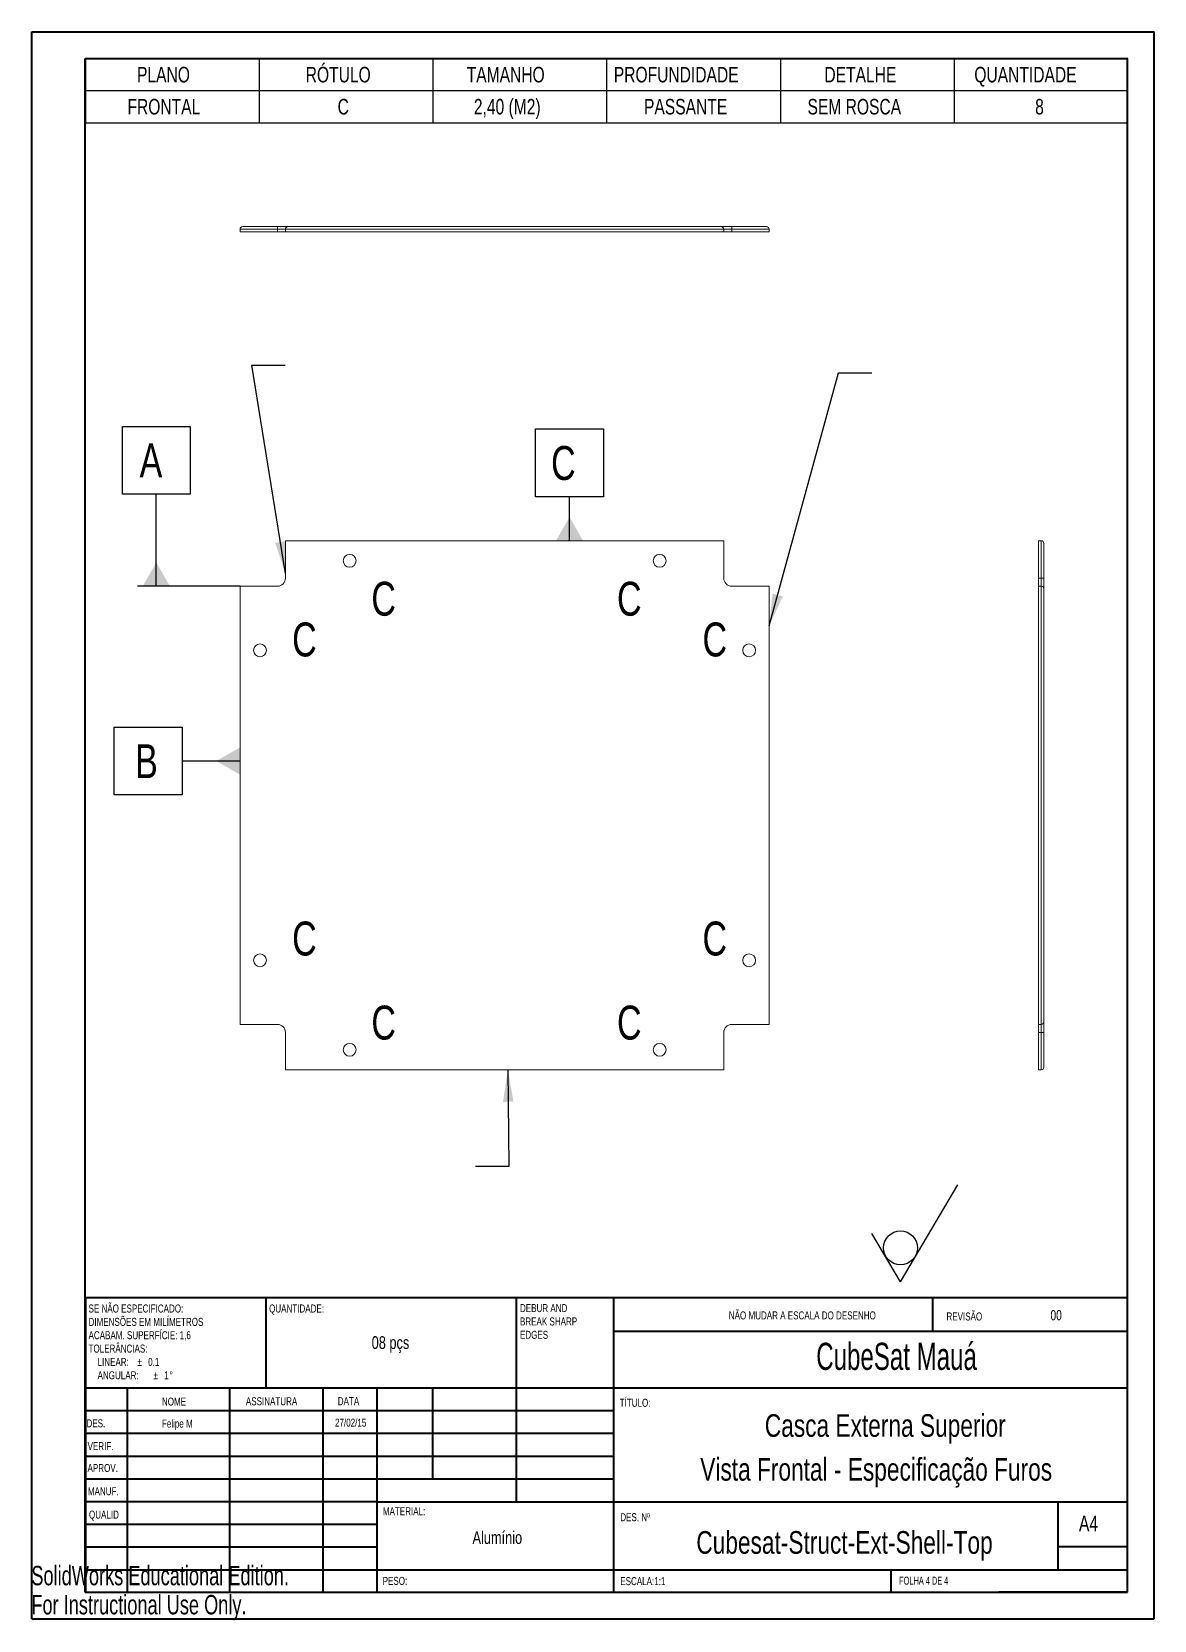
# Paper-space layout 'Folha04' of a CAD drawing. Header units: millimetres. Extents: x 0 to 210, y 0 to 297.
import ezdxf

# ---------------------------------------------------------------- set-up
doc = ezdxf.new("R2010")
doc.units = ezdxf.units.MM
doc.layers.add('FORMAT', color=7, linetype='Continuous')
doc.styles.add('SLDTEXTSTYLE0', font='TXT', dxfattribs={"width": 0.75})
doc.styles.add('SLDTEXTSTYLE1', font='TXT', dxfattribs={"width": 0.663})
doc.styles.add('SLDTEXTSTYLE2', font='TXT', dxfattribs={"width": 0.6875})
doc.styles.add('SLDTEXTSTYLE3', font='TXT', dxfattribs={"width": 0.7})
doc.dimstyles.new('SLDDIMSTYLE3', dxfattribs={"dimtxt": 0, "dimasz": 5.9944, "dimexe": 0, "dimexo": 0.0625, "dimgap": 0, "dimtad": 0, "dimtih": 1, "dimtoh": 1, "dimdec": 0, "dimrnd": 1e-09, "dimzin": 0, "dimdsep": 46, "dimtxsty": 'Standard', "dimsah": 1, "dimcen": 0.09, "dimadec": 0, "dimazin": 0, "dimtfac": 5.9944, "dimtdec": 0, "dimtofl": 0, "dimtmove": 0, "dimatfit": 3, "dimfxl": 0, "dimfrac": 2, "dimtolj": 1, "dimtzin": 0, "dimarcsym": 0})

# ---------------------------------------------------------------- blocks, each defined once
blk = doc.blocks.new('SW_NOTE_6')
at = {"color": 0, "linetype": 'Continuous', "lineweight": 0, "char_height": 1.5, "attachment_point": 1, "style": 'SLDTEXTSTYLE0'}
for s, insert in [('DEBUR AND', (0, 1.93)), ('BREAK SHARP', (0, -0.57)), ('EDGES', (0, -3.07))]:
    blk.add_mtext(s, dxfattribs=dict(at, insert=insert))
blk = doc.blocks.new('SW_NOTE_7')
at = {"color": 0, "linetype": 'Continuous', "lineweight": 0, "char_height": 1.5, "attachment_point": 1, "style": 'SLDTEXTSTYLE0'}
for s, insert in [('SE NÃO ESPECIFICADO:', (0, 1.93)), ('ACABAM. SUPERFÍCIE: 1,6', (0, -3.07)), ('DIMENSÕES EM MILÍMETROS', (0, -0.57)), ('TOLERÂNCIAS:', (0, -5.57)), ('LINEAR:', (1.69, -8.07)), ('%%p', (9.16, -8.07)), ('0.1', (11.15, -8.07)), ('ANGULAR:', (1.69, -10.57)), ('%%p', (12.16, -10.57)), ('1', (14.15, -10.57)), ('%%d', (15.16, -10.57))]:
    blk.add_mtext(s, dxfattribs=dict(at, insert=insert))
blk = doc.blocks.new('SW_SFSYMBOL_0')
at = {"layer": 'FORMAT', "color": 0}
for q in [(10.70229, 11.79195), (-5.351145, 2.720975)]:
    blk.add_line((0, -6.35), q, dxfattribs=at)
blk.add_circle((0, 0), 3.175, dxfattribs=at)
blk = doc.blocks.new('SW_TABLEANNOTATION_1')
at = {"layer": 'FORMAT', "color": 0}
for p, q in [((0, 0), (0, -12)), ((195, 0), (0, 0)), ((32.5, 0), (32.5, -6)), ((65, 0), (65, -6)), ((97.5, 0), (97.5, -6)), ((130, 0), (130, -6)), ((162.5, 0), (162.5, -6)), ((195, -12), (195, 0)), ((0, -6), (195, -6)), ((32.5, -6), (32.5, -12)), ((65, -6), (65, -12)), ((97.5, -6), (97.5, -12)), ((130, -6), (130, -12)), ((162.5, -6), (162.5, -12)), ((0, -12), (195, -12))]:
    blk.add_line(p, q, dxfattribs=at)
at = {"layer": 'FORMAT', "color": 0, "attachment_point": 1, "style": 'SLDTEXTSTYLE0'}
for s, insert, char_height in [('PLANO', (9.64, -1.55), 2.91), ('RÓTULO', (41.2, -1.55), 2.91), ('TAMANHO', (71.32, -1.55), 2.91), ('PROFUNDIDADE', (98.84, -1.55), 2.9104), ('DETALHE', (138.24, -1.55), 2.91), ('QUANTIDADE', (166.29, -1.55), 2.91), ('FRONTAL', (7.85, -7.55), 2.91), ('C', (47.17, -7.55), 2.91), ('2,40 (M2)', (72.66, -7.55), 2.91), ('PASSANTE', (104.49, -7.55), 2.91), ('SEM ROSCA', (135.08, -7.55), 2.91), ('8', (177.67, -7.55), 2.91)]:
    blk.add_mtext(s, dxfattribs=dict(at, insert=insert, char_height=char_height))
blk = doc.blocks.new('SW_DATUMTAG_0')
at = {"layer": 'FORMAT', "color": 0}
for p, q in [((-3.22, -1.31), (-3.22, 11.39)), ((-3.22, 11.39), (9.48, 11.39)), ((9.48, 11.39), (9.48, -1.31)), ((9.48, -1.31), (-3.22, -1.31)), ((3.13, -18.52), (3.13, -1.31)), ((18.79, -18.52), (-0.4, -18.52))]:
    blk.add_line(p, q, dxfattribs=at)
blk.add_solid([(5.67, -18.52), (0.59, -18.52), (3.13, -14.08)], dxfattribs=at)
at = {"layer": 'FORMAT', "color": 0, "insert": (0, 8.19, 0.5), "char_height": 6.35, "attachment_point": 1, "style": 'SLDTEXTSTYLE0'}
blk.add_mtext('A', dxfattribs=at)
blk = doc.blocks.new('SW_DATUMTAG_1')
at = {"layer": 'FORMAT', "color": 0}
for p, q in [((-3.92, -1.31), (-3.92, 11.39)), ((-3.92, 11.39), (8.78, 11.39)), ((8.78, 11.39), (8.78, -1.31)), ((19.63, 5.04), (8.78, 5.04)), ((8.78, -1.31), (-3.92, -1.31))]:
    blk.add_line(p, q, dxfattribs=at)
blk.add_solid([(19.63, 2.5), (19.63, 7.58), (15.19, 5.04)], dxfattribs=at)
at = {"layer": 'FORMAT', "color": 0, "insert": (0, 8.19, 0.5), "char_height": 6.35, "attachment_point": 1, "style": 'SLDTEXTSTYLE0'}
blk.add_mtext('B', dxfattribs=at)
blk = doc.blocks.new('SW_DATUMTAG_2')
at = {"layer": 'FORMAT', "color": 0}
for p, q in [((-2.91, -1.31), (-2.91, 11.39)), ((-2.91, 11.39), (9.79, 11.39)), ((9.79, 11.39), (9.79, -1.31)), ((9.79, -1.31), (-2.91, -1.31)), ((3.44, -9.54), (3.44, -1.31))]:
    blk.add_line(p, q, dxfattribs=at)
blk.add_solid([(5.98, -9.54), (0.9, -9.54), (3.44, -5.1)], dxfattribs=at)
at = {"layer": 'FORMAT', "color": 0, "insert": (0, 8.19, 0.5), "char_height": 6.35, "attachment_point": 1, "style": 'SLDTEXTSTYLE0'}
blk.add_mtext('C', dxfattribs=at)

psp = doc.layouts.new('Folha04')

# ---------------------------------------------------------------- linework, layer by layer
at = {"color": 7, "linetype": 'Continuous', "lineweight": 40}
for p, q in [((0.08, 0.21), (0.08, 297.21)), ((0.08, 297.21), (210.08, 297.21)), ((210.08, 0.21), (210.08, 297.21)), ((210.08, 292.21), (210.08, 297.21)), ((10.08, 292.21), (205.08, 292.21)), ((10.08, 5.21), (10.08, 292.21)), ((205.08, 5.21), (205.08, 292.21)), ((10.11, 60.37), (205.08, 60.37)), ((10.11, 60.37), (10.11, 5.12)), ((43.91, 43.37), (43.91, 60.37)), ((90.71, 60.37), (90.71, 22.12)), ((108.91, 60.37), (108.91, 5.12)), ((168.68, 54.09), (168.68, 60.46)), ((205.08, 54), (108.91, 54)), ((205.08, 43.37), (10.11, 43.37)), ((17.91, 43.37), (17.91, 5.12)), ((37.1, 43.37), (37.1, 5.12)), ((54.51, 43.37), (54.51, 5.12)), ((64.71, 5.12), (64.71, 43.37)), ((75.11, 26.37), (75.11, 43.37)), ((108.91, 39.12), (10.11, 39.12)), ((108.91, 34.87), (10.11, 34.87)), ((108.91, 30.62), (10.11, 30.62)), ((108.91, 26.37), (10.11, 26.37)), ((64.71, 22.12), (10.11, 22.12)), ((64.71, 22.12), (205.08, 22.12)), ((192.08, 9.46), (192.08, 22.21)), ((64.71, 17.87), (10.11, 17.87)), ((64.71, 13.62), (10.11, 13.62)), ((205.08, 13.71), (192.08, 13.71)), ((10.11, 9.37), (205.08, 9.37)), ((160.88, 5.21), (160.88, 9.46)), ((10.08, 5.21), (205.08, 5.21)), ((205.08, 5.21), (180.99, 5.21)), ((0.08, 0.21), (210.08, 0.21))]:
    psp.add_line(p, q, dxfattribs=at)
at = {"color": 7, "linetype": 'Continuous', "lineweight": 15}
for p, q in [((46.04, 260.26), (39.04, 260.26)), ((39.04, 259.76), (39.04, 260.26)), ((46.04, 259.76), (39.04, 259.76)), ((39.54, 260.76), (46.04, 260.76)), ((46.04, 260.76), (46.04, 260.26)), ((46.04, 260.76), (48.04, 260.76)), ((47.54, 260.26), (46.04, 260.26)), ((46.04, 259.76), (46.04, 260.26)), ((47.54, 259.76), (46.04, 259.76)), ((129.54, 260.26), (47.54, 260.26)), ((47.54, 259.76), (47.54, 260.26)), ((47.54, 259.76), (129.54, 259.76)), ((48.04, 260.76), (129.04, 260.76)), ((129.04, 260.76), (131.04, 260.76)), ((129.54, 259.76), (129.54, 260.26)), ((131.04, 260.26), (129.54, 260.26)), ((131.04, 259.76), (129.54, 259.76)), ((131.04, 260.26), (131.04, 260.76)), ((131.04, 260.76), (137.54, 260.76)), ((131.04, 259.76), (131.04, 260.26)), ((138.04, 260.26), (131.04, 260.26)), ((138.04, 259.76), (131.04, 259.76)), ((138.04, 259.76), (138.04, 260.26)), ((47.54, 201.96), (47.54, 194.96)), ((47.54, 201.96), (129.54, 201.96)), ((129.54, 194.96), (129.54, 201.96)), ((188.42, 201.96), (188.92, 201.96)), ((188.42, 194.96), (188.42, 201.96)), ((188.92, 194.96), (188.92, 201.96)), ((189.42, 201.46), (189.42, 194.96)), ((46.04, 193.46), (39.04, 193.46)), ((39.04, 111.46), (39.04, 193.46)), ((138.04, 193.46), (131.04, 193.46)), ((138.04, 193.46), (138.04, 111.46)), ((188.42, 194.96), (188.92, 194.96)), ((188.42, 193.46), (188.42, 194.96)), ((188.42, 193.46), (188.42, 111.46)), ((188.42, 193.46), (188.92, 193.46)), ((188.92, 193.46), (188.92, 194.96)), ((188.92, 194.96), (189.42, 194.96)), ((188.92, 111.46), (188.92, 193.46)), ((189.42, 194.96), (189.42, 192.96)), ((189.42, 192.96), (189.42, 111.96)), ((39.04, 111.46), (46.04, 111.46)), ((131.04, 111.46), (138.04, 111.46)), ((188.42, 111.46), (188.92, 111.46)), ((188.42, 109.96), (188.42, 111.46)), ((188.92, 109.96), (188.92, 111.46)), ((189.42, 111.96), (189.42, 109.96)), ((47.54, 109.96), (47.54, 102.96)), ((129.54, 102.96), (129.54, 109.96)), ((188.42, 109.96), (188.92, 109.96)), ((188.42, 102.96), (188.42, 109.96)), ((189.42, 109.96), (188.92, 109.96)), ((188.92, 102.96), (188.92, 109.96)), ((189.42, 109.96), (189.42, 103.46)), ((129.54, 102.96), (47.54, 102.96)), ((188.42, 102.96), (188.92, 102.96))]:
    psp.add_line(p, q, dxfattribs=at)
for centre in [(59.54, 198.21), (117.54, 198.21), (42.79, 181.46), (134.29, 181.46), (42.79, 123.46), (134.29, 123.46), (59.54, 106.71), (117.54, 106.71)]:
    psp.add_circle(centre, 1.2, dxfattribs=at)
for centre, radius, start, end in [((39.54, 260.26), 0.5, 90, 180), ((48.04, 260.26), 0.5, 90, 180), ((129.04, 260.26), 0.5, 0, 90), ((137.54, 260.26), 0.5, 0, 90), ((188.92, 201.46), 0.5, 0, 90), ((46.04, 194.96), 1.5, 270, 0), ((131.04, 194.96), 1.5, 180, 270), ((188.92, 192.96), 0.5, 0, 90), ((46.04, 109.96), 1.5, 0, 90), ((131.04, 109.96), 1.5, 90, 180), ((188.92, 111.96), 0.5, 270, 0), ((188.92, 103.46), 0.5, 270, 0)]:
    psp.add_arc(centre, radius, start, end, dxfattribs=at)

# ---------------------------------------------------------------- block references
at = {"color": 7, "linetype": 'Continuous', "lineweight": 0}
for name, p in [('SW_NOTE_7', (10.7, 57.11)), ('SW_NOTE_6', (91.42, 57.19))]:
    psp.add_blockref(name, p, dxfattribs=at)
at = {"layer": 'FORMAT'}
for name, p in [('SW_TABLEANNOTATION_1', (10.13, 292.2)), ('SW_DATUMTAG_0', (20.25, 211.98)), ('SW_DATUMTAG_2', (97.24, 211.5)), ('SW_DATUMTAG_1', (19.41, 155.7)), ('SW_SFSYMBOL_0', (162.61, 69.63))]:
    psp.add_blockref(name, p, dxfattribs=at)

# ---------------------------------------------------------------- texts
at = {"color": 7, "linetype": 'Continuous', "lineweight": 0}
for s, insert, char_height, attachment_point, style in [('QUANTIDADE:', (44.48, 59.04), 1.5, 1, 'SLDTEXTSTYLE0'), ('NÃO MUDAR A ESCALA DO DESENHO', (130.49, 57.75), 1.5, 1, 'SLDTEXTSTYLE0'), ('REVISÃO', (171.21, 57.55), 1.5, 1, 'SLDTEXTSTYLE0'), ('00', (191.73, 57.99), 1.905, 2, 'SLDTEXTSTYLE0'), ('08 pçs', (67.19, 53.1), 2.381, 2, 'SLDTEXTSTYLE0'), ('CubeSat Mauá', (161.87, 51.88), 5.08, 2, 'SLDTEXTSTYLE1'), ('NOME', (24.43, 41.62), 1.5, 1, 'SLDTEXTSTYLE0'), ('ASSINATURA', (40.14, 41.68), 1.5, 1, 'SLDTEXTSTYLE0'), ('DATA', (57.33, 41.7), 1.5, 1, 'SLDTEXTSTYLE0'), ('TÍTULO:', (110.07, 41.4), 1.5, 1, 'SLDTEXTSTYLE0'), ('Casca Externa Superior', (159.76, 38.51), 4.2333, 2, 'SLDTEXTSTYLE0'), ('DES.', (10.32, 37.55), 1.5, 1, 'SLDTEXTSTYLE0'), ('Felipe M', (27.31, 37.5), 1.499, 2, 'SLDTEXTSTYLE0'), ('27/02/15', (59.74, 37.68), 1.499, 2, 'SLDTEXTSTYLE0'), ('VERIF.', (10.52, 33.28), 1.5, 1, 'SLDTEXTSTYLE0'), ('APROV.', (10.51, 29.19), 1.5, 1, 'SLDTEXTSTYLE0'), ('MANUF.', (10.57, 24.85), 1.5, 1, 'SLDTEXTSTYLE0'), ('MATERIAL:', (65.76, 21.11), 1.5, 1, 'SLDTEXTSTYLE0'), ('QUALID', (10.78, 20.47), 1.5, 1, 'SLDTEXTSTYLE0'), ('DES. Nº', (110.18, 19.99), 1.5, 1, 'SLDTEXTSTYLE0'), ('A4', (196, 19.52), 2.91, 1, 'SLDTEXTSTYLE0'), ('Alumínio', (87.18, 16.61), 2.381, 2, 'SLDTEXTSTYLE0'), ('Cubesat-Struct-Ext-Shell-Top', (152.13, 16.63), 4.2333, 2, 'SLDTEXTSTYLE0'), ('PESO:', (65.73, 8.07), 1.499, 1, 'SLDTEXTSTYLE0'), ('ESCALA:1:1', (110.18, 8.02), 1.5, 1, 'SLDTEXTSTYLE0'), ('FOLHA 4 DE 4', (162.36, 8.11), 1.5, 1, 'SLDTEXTSTYLE2')]:
    psp.add_mtext(s, dxfattribs=dict(at, insert=insert, char_height=char_height, attachment_point=attachment_point, style=style))
at = {"color": 7, "linetype": 'Continuous', "char_height": 3.633, "attachment_point": 1, "style": 'SLDTEXTSTYLE3'}
for s, insert in [('SolidWorks Educational Edition.', (0, 10.13)), ('For Instructional Use Only.', (0, 4.68))]:
    psp.add_mtext(s, dxfattribs=dict(at, insert=insert))
at = {"layer": 'FORMAT', "style": 'SLDTEXTSTYLE0'}
for s, insert, char_height, attachment_point in [('C', (63.61, 194.29), 6.35, 1), ('C', (109.57, 194.29), 6.35, 1), ('C', (48.79, 186.67), 6.35, 1), ('C', (125.56, 186.67), 6.35, 1), ('C', (48.79, 130.7), 6.35, 1), ('C', (125.56, 130.7), 6.35, 1), ('C', (63.61, 114.97), 6.35, 1), ('C', (109.57, 114.97), 6.35, 1), ('Vista Frontal - Especificação Furos', (158.06, 30.31), 4.2333, 2)]:
    psp.add_mtext(s, dxfattribs=dict(at, insert=insert, char_height=char_height, attachment_point=attachment_point))

# ---------------------------------------------------------------- leaders
at = {"layer": 'FORMAT'}
for points in [[(47.54, 195.82), (41.25, 234.8), (47.5, 234.8)], [(138.04, 186.03), (150.99, 233.42), (157.24, 233.42)], [(89.16, 102.96), (89.36, 84.86), (83.11, 84.86)]]:
    psp.add_leader(points, dimstyle='SLDDIMSTYLE3', dxfattribs=at)

doc.saveas('drawing.dxf')
